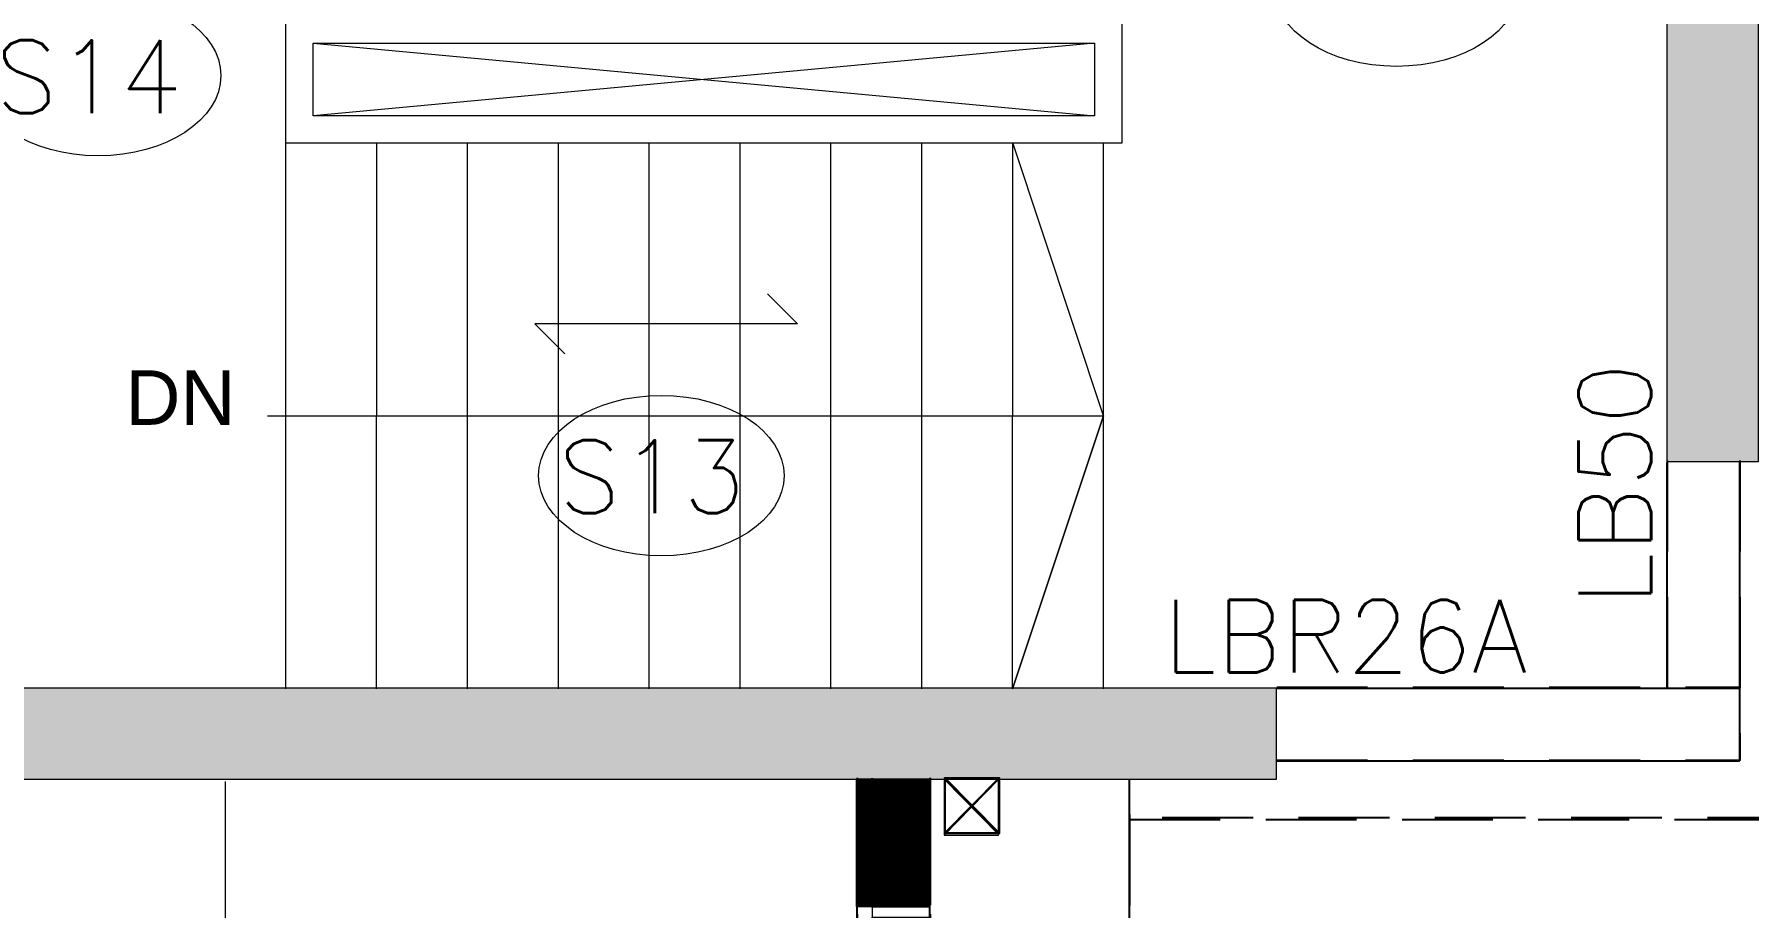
# Model space of a CAD drawing. Header units: millimetres. Extents: x 1181448 to 1317632, y -5734806 to -5633961.
# Drawn here: x 1298061 to 1302779, y -5709983 to -5707581 of the extents above; entities that cross this region are included whole.
import ezdxf

# ---------------------------------------------------------------- set-up
doc = ezdxf.new("R2010")
doc.units = ezdxf.units.MM
doc.header["$LTSCALE"] = 1000
doc.header["$MEASUREMENT"] = 0
for name, pattern in [('1', [0]), ('2BHK-A - FRONT$0$HIDDEN', [0.375, 0.25, -0.125]), ('AUDIT_D_120904163729-0', [0]), ('HIDDEN', [0.375, 0.25, -0.125]), ('T8(T9 IS SIMILAR) - TYPICAL FLOOR ELEVATION$0$AUDIT_D_120904163729-0', [0]), ('T8(T9 IS SIMILAR) - TYPICAL FLOOR ELEVATION$0$HIDDEN', [0.375, 0.25, -0.125]), ('T8(T9 IS SIMILAR)$0$$0$HIDDEN', [0.375, 0.25, -0.125])]:
    doc.linetypes.add(name, pattern=pattern)
doc.layers.get('0').update_dxf_attribs({"linetype": 'AUDIT_D_120904163729-0'})
for name, color, linetype, lineweight in [('160 THK. STRUCT WALL', 7, 'Continuous', 15), ('2BHK-A - FRONT$0$A-WALL- 160', 6, 'Continuous', 30), ('2BHK-A - FRONT$0$Window', 4, 'Continuous', 20), ('S-CUTOUT', 8, 'Continuous', 15), ('S-HATCH', 8, 'Continuous', 9), ('SCPL BEAM', 20, 'Continuous', 13), ('SCPL_SLAB MARK', 72, 'Continuous', 20)]:
    doc.layers.add(name, color=color, linetype=linetype, lineweight=lineweight)
for name, color, linetype, true_color in [('160MM THK.NON-STRUCTURAL WALLS', 7, 'Continuous', 0xea7b62), ('ARCH_11-07-18', 253, 'Continuous', 0x828282), ('WALL - 0.16 thk STRUCTURAL', 7, '1', 0x24ffc8)]:
    doc.layers.add(name, color=color, linetype=linetype, true_color=true_color)
for name, color, linetype in [('A_dim', 1, 'Continuous'), ('S-BEAM', 20, 'Continuous'), ('SCPL-BEAMS NO.', 7, 'Continuous'), ('T8(T9 IS SIMILAR) - TYPICAL FLOOR ELEVATION$0$A-WALL-FEATURES', 6, 'T8(T9 IS SIMILAR) - TYPICAL FLOOR ELEVATION$0$AUDIT_D_120904163729-0'), ('T8(T9 IS SIMILAR)$0$S-BEAM', 20, 'T8(T9 IS SIMILAR)$0$$0$HIDDEN'), ('TYPICAL FLOOR ARCH', 251, 'AUDIT_D_120904163729-0')]:
    doc.layers.add(name, color=color, linetype=linetype)
doc.styles.add('arial', font='sanss___.ttf')
doc.styles.add('SCPL', font='romans.shx')

# ---------------------------------------------------------------- blocks, each defined once
blk = doc.blocks.new('2BHK-A - FRONT$0$1500')
at = {"layer": '2BHK-A - FRONT$0$Window', "color": 1, "lineweight": 13}
for p, q in [((1150276.486151809, -5694418.8163806), (1148842.486151809, -5694418.8163806)), ((1149307.486151809, -5694418.8163806), (1148879.986151809, -5694418.8163806)), ((1149307.486151809, -5694472.143047268), (1148879.986151809, -5694472.143047268)), ((1149773.736151809, -5694472.143047268), (1149344.986151809, -5694472.143047268)), ((1149811.236151809, -5694472.143047268), (1150276.48615181, -5694472.143047269)), ((1149307.486151809, -5694525.469713934), (1148842.486151809, -5694525.469713934)), ((1149773.736151809, -5694525.469713934), (1149344.986151809, -5694525.469713934)), ((1150238.986151809, -5694525.469713934), (1149811.236151809, -5694525.469713934)), ((1149773.736151809, -5694578.8163806), (1148842.486151809, -5694578.8163806)), ((1150238.986151809, -5694578.8163806), (1149811.236151809, -5694578.8163806))]:
    blk.add_line(p, q, dxfattribs=at)
at = {"layer": '2BHK-A - FRONT$0$Window', "color": 5, "lineweight": 13}
for p, q in [((1149307.486151809, -5694449.059713934), (1148879.986151809, -5694449.059713934)), ((1149307.486151809, -5694453.559713934), (1148879.986151809, -5694453.559713934)), ((1149773.736151809, -5694490.726380601), (1149344.986151809, -5694490.726380601)), ((1149773.736151809, -5694506.886380601), (1149344.986151809, -5694506.886380601)), ((1150238.986151809, -5694544.053047268), (1149811.236151809, -5694544.053047268)), ((1150238.986151809, -5694560.233047267), (1149811.236151809, -5694560.233047267))]:
    blk.add_line(p, q, dxfattribs=at)
at = {"layer": '2BHK-A - FRONT$0$Window', "color": 4, "lineweight": 13}
for points in [[(1148842.486151809, -5694418.8163806), (1148809.486151809, -5694418.8163806), (1148809.486151809, -5694578.8163806), (1148842.486151809, -5694578.8163806)], [(1148879.986151809, -5694453.559713934), (1148879.986151809, -5694472.143047268), (1148842.486151809, -5694472.143047268), (1148842.486151809, -5694418.8163806), (1148879.986151809, -5694418.8163806), (1148879.986151809, -5694449.059713934), (1148875.486151809, -5694449.059713934), (1148875.486151809, -5694453.559713934)], [(1149307.486151809, -5694453.559713934), (1149307.486151809, -5694472.143047268), (1149344.986151809, -5694472.143047268), (1149344.986151809, -5694418.8163806), (1149307.486151809, -5694418.8163806), (1149307.486151809, -5694449.059713934), (1149311.986151809, -5694449.059713934), (1149311.986151809, -5694453.559713934)], [(1150309.486151809, -5694418.8163806), (1150276.486151809, -5694418.8163806), (1150276.486151809, -5694578.8163806), (1150309.486151809, -5694578.8163806)], [(1149344.986151809, -5694506.886380601), (1149344.986151809, -5694525.469713934), (1149307.486151809, -5694525.469713934), (1149307.486151809, -5694472.143047268), (1149344.986151809, -5694472.143047268), (1149344.986151809, -5694490.726380601), (1149340.486151809, -5694490.726380601), (1149340.486151809, -5694506.886380601)], [(1149773.736151809, -5694506.886380601), (1149773.736151809, -5694525.469713934), (1149811.236151809, -5694525.469713934), (1149811.236151809, -5694472.143047268), (1149773.736151809, -5694472.143047268), (1149773.736151809, -5694490.726380601), (1149778.236151809, -5694490.726380601), (1149778.236151809, -5694506.886380601)], [(1149811.236151809, -5694560.233047267), (1149811.236151809, -5694578.8163806), (1149773.736151809, -5694578.8163806), (1149773.736151809, -5694525.469713934), (1149811.236151809, -5694525.469713934), (1149811.236151809, -5694544.053047268), (1149806.736151809, -5694544.053047268), (1149806.736151809, -5694560.233047267)], [(1150238.986151809, -5694560.233047267), (1150238.986151809, -5694578.8163806), (1150276.486151809, -5694578.8163806), (1150276.486151809, -5694525.469713934), (1150238.986151809, -5694525.469713934), (1150238.986151809, -5694544.053047268), (1150243.486151809, -5694544.053047268), (1150243.486151809, -5694560.233047267)]]:
    blk.add_lwpolyline(points, close=True, dxfattribs=at)
blk = doc.blocks.new('GGS')
at = {"color": 8, "linetype": '2BHK-A - FRONT$0$HIDDEN', "ltscale": 0.3}
for p, q in [((-206562244.9448634, -159308568.9508789), (-206562404.7734772, -159308518.9508789)), ((-206562404.7734772, -159308568.9508789), (-206562244.9448634, -159308518.9508789)), ((-206562404.7734772, -159308793.9508789, 0.6104387995018037), (-206562244.9448634, -159308618.9508789)), ((-206562244.842894, -159308793.9508789), (-206562404.7734772, -159308618.9508789, 0.6104387995018037))]:
    blk.add_line(p, q, dxfattribs=at)
for points in [[(-206562404.7734772, -159308518.9508789), (-206562244.9448634, -159308518.9508789), (-206562244.9448634, -159308568.9508789), (-206562404.7734772, -159308568.9508789)], [(-206562404.7734772, -159308618.9508789), (-206562244.9448634, -159308618.9508789), (-206562244.9448634, -159308793.9508789), (-206562404.7734772, -159308793.9508789)]]:
    blk.add_lwpolyline(points, close=True, dxfattribs=at)
at = {"layer": '2BHK-A - FRONT$0$A-WALL- 160', "color": 8, "linetype": 'ByBlock'}
for p, q in [((-206562404.7718544, -159308857.2329476), (-206562404.7718544, -159308507.9985042)), ((-206562244.7718544, -159308857.2329476), (-206562244.7718544, -159308507.9985042)), ((-206562244.7718544, -159308857.2329476), (-206562404.7718544, -159308857.2329476))]:
    blk.add_line(p, q, dxfattribs=at)
at = {"layer": '2BHK-A - FRONT$0$A-WALL- 160', "color": 8, "ltscale": 0.3}
for p, q in [((-206562055.0600898, -159308507.6463043), (-206562204.6090397, -159308659.4307812, 0.6104387995018037)), ((-206562204.6090397, -159308507.6463043), (-206562055.0600898, -159308659.4307812, 0.6104387995018037))]:
    blk.add_line(p, q, dxfattribs=at)
blk.add_lwpolyline([(-206562204.6090397, -159308659.4307812), (-206562204.6090397, -159308507.4508789), (-206562054.6090397, -159308507.4508789), (-206562054.6090397, -159308659.4307812)], close=True, dxfattribs=at)
at = {"layer": 'T8(T9 IS SIMILAR) - TYPICAL FLOOR ELEVATION$0$A-WALL-FEATURES', "color": 8, "linetype": 'T8(T9 IS SIMILAR) - TYPICAL FLOOR ELEVATION$0$HIDDEN'}
blk.add_lwpolyline([(-206558420.0784001, -159307831.9761516), (-206559856.2967272, -159307831.9761516), (-206559856.2967272, -159308617.0946112), (-206561694.9432407, -159308617.0946112)], dxfattribs=at)
at = {"layer": 'T8(T9 IS SIMILAR)$0$S-BEAM', "color": 8}
for p, q in [((-206560216.7620223, -159307634.4656574, -0.133355857613493), (-206560216.7516328, -159308257.9822732, -0.1859099645425886)), ((-206560016.7217179, -159307634.4681489, -0.133355857613493), (-206560016.7319745, -159308457.9540387, -0.3945095867567829)), ((-206561291.4101313, -159308257.9993099, -0.0889292258438359), (-206560016.7494861, -159308257.9791025, -0.2039588200189172)), ((-206561291.4069598, -159308457.9993099, -0.0889292258438359), (-206560016.7319745, -159308457.9540387, -0.3945095867567425)), ((-206562445.257199, -159308507.1085217), (-206562445.1364364, -159310957.1997972, -0.7011561726341198)), ((-206562245.2571993, -159308507.0986639), (-206562245.1364366, -159310957.1899393, -0.7011561726341198)), ((-206561694.9432407, -159310357.9985042), (-206561695.2686586, -159308507.9301992))]:
    blk.add_line(p, q, dxfattribs=at)
at = {"layer": '2BHK-A - FRONT$0$A-WALL- 160', "color": 8, "linetype": 'ByBlock', "rotation": 270}
blk.add_blockref('2BHK-A - FRONT$0$1500', (-200867825.9554738, -158160047.7467958), dxfattribs=at)
blk = doc.blocks.new('A$C5F94338C')
at = {"layer": 'WALL - 0.16 thk STRUCTURAL', "true_color": 0x1f57ff}
h = blk.add_hatch(color=160, dxfattribs=at)
h.dxf.hatch_style = 1
h.paths.add_polyline_path([(29235.04814527533, 8659.999695558101), (28985.0429219713, 8660.002809364349), (28985.04314584634, 10585.00003652647), (29235.0481449475, 10585.00003652647)])
h = blk.add_hatch(color=160, dxfattribs=at)
h.dxf.hatch_style = 1
h.paths.add_polyline_path([(22620.10876641748, 8037.114781487733), (22620.1082468438, 7787.058181036264), (27909.78661606787, 7787.268332589418), (27909.78661606787, 8037.268332708627)])
at = {"layer": '160 THK. STRUCT WALL'}
blk.add_lwpolyline([(29235.04814527533, 8659.999695558101), (28985.0429219713, 8660.002809364349), (28985.04314584634, 10585.00003652647), (29235.0481449475, 10585.00003652647)], close=True, dxfattribs=at)
at = {"layer": '160 THK. STRUCT WALL', "elevation": 0.02432551863239496}
blk.add_lwpolyline([(22620.10876641748, 8037.114781487733), (22620.1082468438, 7787.058181036264), (27909.78661606787, 7787.268332589418), (27909.78661606787, 8037.268332708627)], close=True, dxfattribs=at)
blk = doc.blocks.new('HS')
at = {"linetype": 'Continuous'}
for p, q in [((9.277298414872346, 0), (7.155978071313255, 2.121320343559318)), ((-9.277298414872346, 0), (9.277298414872346, 0)), ((-9.277298414872346, 0), (-7.155978071312347, -2.121320343559318))]:
    blk.add_line(p, q, dxfattribs=at)
blk = doc.blocks.new('One WAy')
at = {"xscale": -38.94666666665216, "yscale": 38.94666666665216, "zscale": 38.94666666665216, "rotation": 270}
blk.add_blockref('HS', (0, 0), dxfattribs=at)
blk = doc.blocks.new('A$C73fda794')
at = {"layer": '160MM THK.NON-STRUCTURAL WALLS', "linetype": 'ByBlock'}
h = blk.add_hatch(dxfattribs=at)
h.set_pattern_fill('ANSI32', color=256, scale=150)
h.set_pattern_definition([(45, (-1203933.583910257, 5720355.084845781), (-39.77475644174329, 39.7747564417433), []), (45, (-1203907.067405999, 5720355.084845752), (-39.77475644174329, 39.7747564417433), [])])
h.paths.add_polyline_path([(9478.35274362564, -6474.230782419443), (9318.35274362564, -6474.230782419443), (9318.35274362564, -8168.942819625139), (8848.298151820898, -8168.942819625139), (8848.298151820898, -8328.94281962514), (9478.35274362564, -8328.94281962514)])
h.paths.add_polyline_path([(6118.680589646101, -6654.230782419443), (5958.680589646101, -6654.230782419443), (5958.680589646101, -7094.487728267908), (5183.680589646101, -7094.487728267908), (5183.684256643057, -7254.509154468775), (6118.680589646101, -7254.487728267908)])
h.paths.add_polyline_path([(6748.298151820898, -8328.94281962514), (6118.680589646101, -8328.94281962514), (6118.680589646101, -8168.942819625139), (6748.298151820898, -8168.942819625139)])
h.paths.add_polyline_path([(2783.680589646101, -7094.487728267908), (2413.680589646101, -7094.487728267908), (2413.673144996166, -7254.500128805637), (2783.680589646101, -7254.512529313564)])
h.paths.add_polyline_path([(7853.680610269308, 781.4664691984653), (7693.68061029911, 781.4664691984653), (7693.68061029911, 1130.700912624598), (7853.680610269308, 1130.700912624598)])
h.paths.add_polyline_path([(8568.770879268646, -1479.118234872818), (8329.250823497772, -1479.118234872818), (8328.159206420183, -1319.299715280533), (8568.770887255669, -1319.300742298365)])
h.paths.add_polyline_path([(8328.7050049901, -1568.890630871058), (8168.705589920282, -1568.890630871058), (8168.705589920282, -2169.298514962196), (8328.7050049901, -2169.298514962196)])
h.paths.add_polyline_path([(9518.680589586496, -1569.299087375402), (9358.680589616299, -1569.299087375402), (9356.18117454648, -2169.298702150583), (9516.18117454648, -2169.298702150583)])
h.paths.add_polyline_path([(9518.68117454648, -3119.298702150583), (9518.68117454648, -2819.298702150583), (9358.68117454648, -2819.298702150583), (9358.68117454648, -2959.298702150583), (8328.705589920282, -2959.298702150583), (8328.705589920282, -2819.298702150583), (8168.705589920282, -2819.298702150583), (8168.705589920282, -3118.942819625139)])
at = {"layer": 'WALL - 0.16 thk STRUCTURAL'}
h = blk.add_hatch(dxfattribs=at)
h.set_pattern_fill('ANSI31', color=50)
h.set_pattern_definition([(45, (55501.84057426453, -949852.840276748), (-0.08838834764831843, 0.08838834764831845), [])])
h.paths.add_polyline_path([(7653.68061029911, 1132.999599993229), (7853.68061029911, 1132.999599993229), (7853.68061029911, 782.9995999932289), (7653.68061029911, 782.9995999932289)])
at = {"layer": '160MM THK.NON-STRUCTURAL WALLS', "linetype": 'ByBlock'}
for p, q in [((7693.680610269308, 781.4664691984653, -0.004903704061870934), (7693.680610269308, 1130.700912624598, -0.004903704061870934)), ((7853.680610269308, 781.4664691984653, -0.004903704061870934), (7853.680610269308, 1130.700912624598, -0.004903704061870934)), ((7853.680610269308, 781.4664691984653, -0.004903704061870934), (7693.680610269308, 781.4664691984653, -0.004903704061870934))]:
    blk.add_line(p, q, dxfattribs=at)
at = {"layer": 'S-BEAM'}
for p, q in [((9881.936293780804, 2003.533467590809, -0.1320293116333147), (9881.946632653475, 1383.054535835981, -0.1843273824464506)), ((10081.97705647349, 2003.533467590809, -0.1283638815467653), (10081.96683776379, 1183.08275192976, -0.3885550598120124)), ((8808.220965445042, 1383.037513852119, 0.06994203487880628), (10081.96932843328, 1383.057706773281, -0.0450052319267641)), ((8808.224136948586, 1183.037513881922, 0.06994203487880628), (10081.96683776379, 1183.08275192976, -0.2354148276076454)), ((8403.509251773357, -718.5341192185879, -0.004903702197496126), (8403.509251773357, 1133.021435111761, -0.2579342890268905)), ((7653.654714435339, 1125.858379900455, 0.1454507526020243), (7653.770290613174, -1219.007103472948, -0.5255923730997327)), ((7853.65471419692, 1125.868237704039, 0.1454507526020243), (7853.773678451777, -1287.736579596996, -0.5452638885126746))]:
    blk.add_line(p, q, dxfattribs=at)
at = {"layer": 'S-CUTOUT', "color": 8, "linetype": 'T8(T9 IS SIMILAR) - TYPICAL FLOOR ELEVATION$0$HIDDEN'}
for p, q in [((7893.843425005674, 979.2686356008053, -0.004903704061870934), (8043.843355327845, 1132.924214154482, 0.06994203487880628)), ((8043.843425005674, 979.3859440386295, -0.004903704061870934), (7894.008005917072, 1133.119639575481, 0.06994203487880628))]:
    blk.add_line(p, q, dxfattribs=at)
at = {"layer": 'S-CUTOUT', "color": 6, "elevation": -0.004903704061870934}
blk.add_lwpolyline([(8043.392305254936, 1132.924214154482), (7893.843355327845, 1132.924214154482), (7893.843425005674, 979.2686356008053), (8043.392374932766, 979.2686356008053)], close=True, dxfattribs=at)
at = {"layer": 'S-HATCH'}
for p, q in [((6157.287426412106, 3156.585953116417, -0.004903704061870934), (8307.315818697214, 2956.611926525831, -0.004903704061870892)), ((8307.315685153008, 3156.611926525831, -0.004903704061870892), (6157.287559956312, 2956.585953116417, -0.004903704061870934)), ((6082.155904382467, 1381.604240447283, -0.004903704061870892), (6082.31583532691, 2881.611656486988, 0.3657259754453661)), ((6332.155904382467, 1381.604240447283, -0.004903704061870892), (6332.31583532691, 2881.611656486988, 0.3657259754453661)), ((6582.155904382467, 1381.604240447283, -0.004903704061870892), (6582.31583532691, 2881.611656486988, 0.3657259754453661)), ((6832.155904382467, 1381.604240447283, -0.004903704061870892), (6832.31583532691, 2881.611656486988, 0.3657259754453661)), ((7082.155904382467, 1381.604240447283, -0.004903704061870892), (7082.31583532691, 2881.611656486988, 0.3657259754453661)), ((7332.155904382467, 1381.604240447283, -0.004903704061870892), (7332.31583532691, 2881.611656486988, 0.3657259754453661)), ((7582.155904382467, 1381.604240447283, -0.004903704061870892), (7582.31583532691, 2881.611656486988, 0.3657259754453661)), ((7832.155904382467, 1381.604240447283, -0.004903704061870892), (7832.31583532691, 2881.611656486988, 0.3657259754453661)), ((8082.155904382467, 1381.604240447283, -0.004903704061870892), (8082.31583532691, 2881.611656486988, 0.3657259754453661)), ((8332.155904382467, 1381.604240447283, -0.004903704061870892), (8332.31583532691, 2881.611656486988, 0.3657259754453661))]:
    blk.add_line(p, q, dxfattribs=at)
at = {"layer": 'S-HATCH', "elevation": -0.004903704061870892}
for points in [[(8382.315835386515, 2881.612221688032), (6082.287576645613, 2881.585657984018), (6082.287409722805, 3231.585657984018), (8382.315668463707, 3231.612221688032)], [(8307.315818697214, 2956.611926525831), (6157.287559956312, 2956.585953116417), (6157.287426412106, 3156.585953116417), (8307.315685153008, 3156.611926525831)]]:
    blk.add_lwpolyline(points, close=True, dxfattribs=at)
at = {"layer": 'S-HATCH', "elevation": -0.7689791034808278}
blk.add_lwpolyline([(6032.156179487705, 2132.254503071308), (8332.235869854689, 2131.607948452234), (8082.155904382467, 1381.604240447283), (8332.235869944096, 2131.607948452234), (8082.315908282995, 2882.296062648296)], dxfattribs=at)
at = {"layer": 'SCPL BEAM', "linetype": 'HIDDEN', "ltscale": 2}
blk.add_line((5915.676874339581, 1126.508911073208, 2.680397723999417), (5915.797636955976, -1323.58236438036, 1.979241551335011), dxfattribs=at)
at = {"layer": 'SCPL_SLAB MARK'}
for centre in [(9138.031675755978, 3313.466149657965, 0.04561651624562936), (5566.025263756514, 3067.487386763096, -1.201295448303996e-06), (7115.556312918663, 1967.580936521292, -0.07485548379114496)]:
    blk.add_ellipse(centre, major_axis=(-337.599998652935, 0), ratio=0.6534639762314232, start_param=-1.570796326794897, end_param=4.71238898038469, dxfattribs=at)
at = {"layer": 'T8(T9 IS SIMILAR) - TYPICAL FLOOR ELEVATION$0$A-WALL-FEATURES', "color": 8, "linetype": 'T8(T9 IS SIMILAR) - TYPICAL FLOOR ELEVATION$0$HIDDEN'}
blk.add_line((8403.509224027395, 1021.604805618525, -0.004903704061870934), (10242.15573751926, 1021.604805618525, -0.00490370406187092), dxfattribs=at)
at = {"layer": 'WALL - 0.16 thk STRUCTURAL', "color": 0, "elevation": 0.06994203487880625}
blk.add_lwpolyline([(7653.68061029911, 1132.999599993229), (7853.68061029911, 1132.999599993229), (7853.68061029911, 782.9995999932289), (7653.68061029911, 782.9995999932289)], close=True, dxfattribs=at)
at = {"layer": '160 THK. STRUCT WALL'}
blk.add_blockref('A$C5F94338C', (-19101.56298071146, -6654.230818927288, -0.004903704061870934), dxfattribs=at)
at = {"layer": 'SCPL_SLAB MARK', "xscale": -1, "rotation": 90}
blk.add_blockref('One WAy', (7128.848199546337, 2384.67016774416, -0.07485548379114496), dxfattribs=at)
at = {"layer": 'TYPICAL FLOOR ARCH'}
blk.add_blockref('GGS', (206570100.0086882, 159309643.3941759, -0.004903704061870934), dxfattribs=at)
at = {"layer": 'ARCH_11-07-18', "ltscale": 10, "style": 'arial'}
blk.add_text('DN', height=150, dxfattribs=at).set_placement((5640.986629843712, 2107.18870562315, -0.2989932207887981))
at = {"layer": 'SCPL-BEAMS NO.', "style": 'SCPL'}
blk.add_text('LB50', height=200, rotation=90, dxfattribs=at).set_placement((9839.19053247571, 1610.076879411936, -0.2895065072692952))
blk.add_text('LBR26A', height=200, dxfattribs=at).set_placement((8496.660608798265, 1425.810307472944, -0.9893977235427173))
at = {"layer": 'SCPL_SLAB MARK', "style": 'SCPL'}
for s, p in [('S14', (5282.405900537968, 2964.649091690779)), ('S13', (6831.936949700117, 1864.742641448975, -0.07485428249569664))]:
    blk.add_text(s, height=200, dxfattribs=at).set_placement(p)

msp = doc.modelspace()

# ---------------------------------------------------------------- block references
at = {"layer": 'A_dim', "linetype": 'ByBlock'}
msp.add_blockref('A$C73fda794', (1292671.198842288, -5710761.978253825), dxfattribs=at)

doc.saveas('drawing.dxf')
